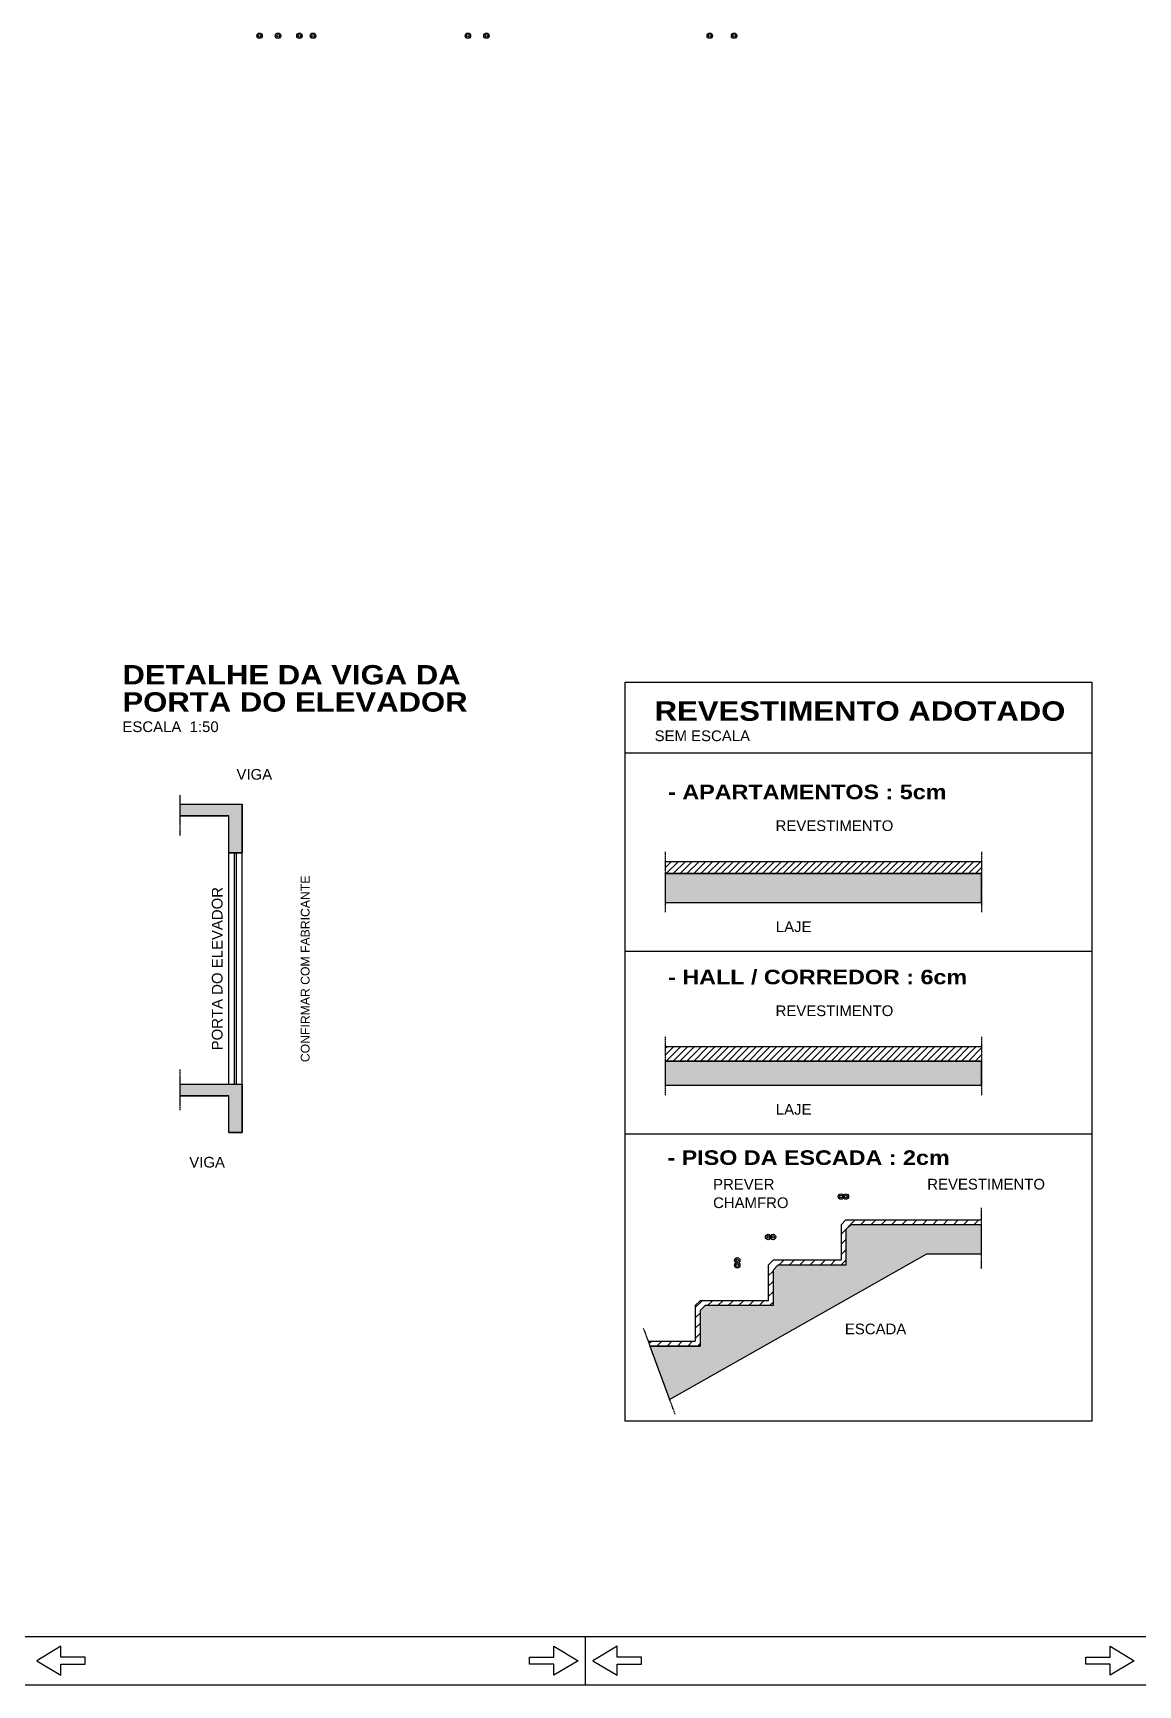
# Model space of a CAD drawing. Extents: x -15895 to 12929, y -2522 to 15173.
# Drawn here: x -14791 to -13653, y 10673 to 12374 of the extents above; entities that cross this region are included whole.
import ezdxf

# ---------------------------------------------------------------- set-up
doc = ezdxf.new("R2010")
doc.units = 0
doc.linetypes.add('ESTILO_TQS_0007', pattern=[2.1, 1.5, -0.2, 0.2, -0.2])
for name, color, linetype in [('MTH-179', 1, 'Continuous'), ('MTH-18', 1, 'Continuous'), ('MTH-230', 1, 'Continuous'), ('MTH-EIXO-215', 1, 'Continuous'), ('MTH-EIXO-217', 8, 'Continuous'), ('MTH-LINHA-CORTE', 5, 'Continuous'), ('MTH-MARGEM', 5, 'Continuous'), ('MTH-SIMB_COTA', 3, 'Continuous'), ('MTH-SOMBRA21', 150, 'Continuous'), ('MTH-TXT', 4, 'Continuous'), ('MTH-TXT-NEGRITO', 5, 'Continuous'), ('MTH-TXT-NOTAS', 3, 'Continuous'), ('MTH-TXT2', 5, 'Continuous')]:
    doc.layers.add(name, color=color, linetype=linetype)
doc.styles.add('TQS_ARIAL', font='arial.ttf')
doc.styles.add('TQS_ARIAL_BLACK', font='ariblk.ttf')

msp = doc.modelspace()

# ---------------------------------------------------------------- linework, layer by layer
at = {"layer": 'MTH-179', "linetype": 'Continuous'}
for p, q in [((-14222.14, 10672.93), (-14222.14, 10722.93)), ((-15894.64, 10672.93), (-8099.64, 10672.93))]:
    msp.add_line(p, q, dxfattribs=at)
for points in [[(-14787.14, 10697.93), (-14762.14, 10682.93), (-14762.14, 10694.18), (-14737.14, 10694.18), (-14737.14, 10701.68), (-14762.14, 10701.68), (-14762.14, 10712.93), (-14787.14, 10697.93)], [(-14229.64, 10697.93), (-14254.64, 10682.93), (-14254.64, 10694.18), (-14279.64, 10694.18), (-14279.64, 10701.68), (-14254.64, 10701.68), (-14254.64, 10712.93), (-14229.64, 10697.93)], [(-14214.64, 10697.93), (-14189.64, 10682.93), (-14189.64, 10694.18), (-14164.64, 10694.18), (-14164.64, 10701.68), (-14189.64, 10701.68), (-14189.64, 10712.93), (-14214.64, 10697.93)], [(-13657.14, 10697.93), (-13682.14, 10682.93), (-13682.14, 10694.18), (-13707.14, 10694.18), (-13707.14, 10701.68), (-13682.14, 10701.68), (-13682.14, 10712.93), (-13657.14, 10697.93)]]:
    msp.add_lwpolyline(points, dxfattribs=at)
at = {"layer": 'MTH-18', "linetype": 'Continuous'}
for p, q in [((-14589.46, 11291.64), (-14589.46, 11529.64)), ((-14583.46, 11291.64), (-14583.46, 11529.64)), ((-14581.46, 11291.64), (-14581.46, 11529.64)), ((-14575.46, 11291.64), (-14575.46, 11529.64)), ((-14139.97, 11514.37), (-14133.49, 11520.86)), ((-14138.92, 11508.36), (-14126.42, 11520.86)), ((-14131.84, 11508.36), (-14119.34, 11520.86)), ((-14124.77, 11508.36), (-14112.27, 11520.86)), ((-14117.7, 11508.36), (-14105.2, 11520.86)), ((-14110.63, 11508.36), (-14098.13, 11520.86)), ((-14103.56, 11508.36), (-14091.06, 11520.86)), ((-14096.49, 11508.36), (-14083.99, 11520.86)), ((-14089.42, 11508.36), (-14076.92, 11520.86)), ((-14082.35, 11508.36), (-14069.85, 11520.86)), ((-14075.28, 11508.36), (-14062.78, 11520.86)), ((-14068.2, 11508.36), (-14055.7, 11520.86)), ((-14061.13, 11508.36), (-14048.63, 11520.86)), ((-14054.06, 11508.36), (-14041.56, 11520.86)), ((-14046.99, 11508.36), (-14034.49, 11520.86)), ((-14039.92, 11508.36), (-14027.42, 11520.86)), ((-14032.85, 11508.36), (-14020.35, 11520.86)), ((-14025.78, 11508.36), (-14013.28, 11520.86)), ((-14018.71, 11508.36), (-14006.21, 11520.86)), ((-14011.64, 11508.36), (-13999.14, 11520.86)), ((-14004.57, 11508.36), (-13992.07, 11520.86)), ((-13997.49, 11508.36), (-13984.99, 11520.86)), ((-13990.42, 11508.36), (-13977.92, 11520.86)), ((-13983.35, 11508.36), (-13970.85, 11520.86)), ((-13976.28, 11508.36), (-13963.78, 11520.86)), ((-13969.21, 11508.36), (-13956.71, 11520.86)), ((-13962.14, 11508.36), (-13949.64, 11520.86)), ((-13955.07, 11508.36), (-13942.57, 11520.86)), ((-13948, 11508.36), (-13935.5, 11520.86)), ((-13940.93, 11508.36), (-13928.43, 11520.86)), ((-13933.85, 11508.36), (-13921.35, 11520.86)), ((-13926.78, 11508.36), (-13914.28, 11520.86)), ((-13919.71, 11508.36), (-13907.21, 11520.86)), ((-13912.64, 11508.36), (-13900.14, 11520.86)), ((-13905.57, 11508.36), (-13893.07, 11520.86)), ((-13898.5, 11508.36), (-13886, 11520.86)), ((-13891.43, 11508.36), (-13878.93, 11520.86)), ((-13884.36, 11508.36), (-13871.86, 11520.86)), ((-13877.29, 11508.36), (-13864.79, 11520.86)), ((-13870.21, 11508.36), (-13857.71, 11520.86)), ((-13863.14, 11508.36), (-13850.64, 11520.86)), ((-13856.07, 11508.36), (-13843.57, 11520.86)), ((-13849, 11508.36), (-13836.5, 11520.86)), ((-13841.93, 11508.36), (-13829.43, 11520.86)), ((-13834.86, 11508.36), (-13822.36, 11520.86)), ((-13827.79, 11508.36), (-13815.29, 11520.86)), ((-13820.72, 11508.36), (-13814.36, 11514.72)), ((-14181.47, 11428.37), (-13700.96, 11428.37)), ((-14139.97, 11321.43), (-14131.08, 11330.32)), ((-14139.97, 11328.5), (-14138.15, 11330.32)), ((-14139, 11315.32), (-14124, 11330.32)), ((-14131.93, 11315.32), (-14116.93, 11330.32)), ((-14124.86, 11315.32), (-14109.86, 11330.32)), ((-14117.79, 11315.32), (-14102.79, 11330.32)), ((-14110.72, 11315.32), (-14095.72, 11330.32)), ((-14103.65, 11315.32), (-14088.65, 11330.32)), ((-14096.58, 11315.32), (-14081.58, 11330.32)), ((-14089.51, 11315.32), (-14074.51, 11330.32)), ((-14082.44, 11315.32), (-14067.44, 11330.32)), ((-14075.36, 11315.32), (-14060.36, 11330.32)), ((-14068.29, 11315.32), (-14053.29, 11330.32)), ((-14061.22, 11315.32), (-14046.22, 11330.32)), ((-14054.15, 11315.32), (-14039.15, 11330.32)), ((-14047.08, 11315.32), (-14032.08, 11330.32)), ((-14040.01, 11315.32), (-14025.01, 11330.32)), ((-14032.94, 11315.32), (-14017.94, 11330.32)), ((-14025.87, 11315.32), (-14010.87, 11330.32)), ((-14018.8, 11315.32), (-14003.8, 11330.32)), ((-14011.73, 11315.32), (-13996.73, 11330.32)), ((-14004.65, 11315.32), (-13989.65, 11330.32)), ((-13997.58, 11315.32), (-13982.58, 11330.32)), ((-13990.51, 11315.32), (-13975.51, 11330.32)), ((-13983.44, 11315.32), (-13968.44, 11330.32)), ((-13976.37, 11315.32), (-13961.37, 11330.32)), ((-13969.3, 11315.32), (-13954.3, 11330.32)), ((-13962.23, 11315.32), (-13947.23, 11330.32)), ((-13955.16, 11315.32), (-13940.16, 11330.32)), ((-13948.09, 11315.32), (-13933.09, 11330.32)), ((-13941.01, 11315.32), (-13926.01, 11330.32)), ((-13933.94, 11315.32), (-13918.94, 11330.32)), ((-13926.87, 11315.32), (-13911.87, 11330.32)), ((-13919.8, 11315.32), (-13904.8, 11330.32)), ((-13912.73, 11315.32), (-13897.73, 11330.32)), ((-13905.66, 11315.32), (-13890.66, 11330.32)), ((-13898.59, 11315.32), (-13883.59, 11330.32)), ((-13891.52, 11315.32), (-13876.52, 11330.32)), ((-13884.45, 11315.32), (-13869.45, 11330.32)), ((-13877.37, 11315.32), (-13862.37, 11330.32)), ((-13870.3, 11315.32), (-13855.3, 11330.32)), ((-13863.23, 11315.32), (-13848.23, 11330.32)), ((-13856.16, 11315.32), (-13841.16, 11330.32)), ((-13849.09, 11315.32), (-13834.09, 11330.32)), ((-13842.02, 11315.32), (-13827.02, 11330.32)), ((-13834.95, 11315.32), (-13819.95, 11330.32)), ((-13827.88, 11315.32), (-13814.36, 11328.84)), ((-13820.81, 11315.32), (-13814.36, 11321.77)), ((-14181.47, 11240.33), (-13700.96, 11240.33)), ((-13959.08, 11137.2), (-13944.51, 11151.77)), ((-13938.9, 11146.77), (-13933.9, 11151.77)), ((-13928.3, 11146.77), (-13923.3, 11151.77)), ((-13917.69, 11146.77), (-13912.69, 11151.77)), ((-13907.08, 11146.77), (-13902.08, 11151.77)), ((-13896.48, 11146.77), (-13891.48, 11151.77)), ((-13885.87, 11146.77), (-13880.87, 11151.77)), ((-13875.26, 11146.77), (-13870.26, 11151.77)), ((-13864.66, 11146.77), (-13859.66, 11151.77)), ((-13854.05, 11146.77), (-13849.05, 11151.77)), ((-13843.44, 11146.77), (-13838.44, 11151.77)), ((-13832.84, 11146.77), (-13827.84, 11151.77)), ((-13822.23, 11146.77), (-13817.23, 11151.77)), ((-13959.08, 11126.59), (-13954.08, 11131.59)), ((-14022.98, 11105.12), (-14017.98, 11110.12)), ((-14012.37, 11105.12), (-14007.37, 11110.12)), ((-14001.77, 11105.12), (-13996.77, 11110.12)), ((-13991.16, 11105.12), (-13986.16, 11110.12)), ((-13980.55, 11105.12), (-13975.55, 11110.12)), ((-13969.95, 11105.12), (-13964.95, 11110.12)), ((-13959.34, 11105.12), (-13954.08, 11110.38)), ((-13959.08, 11115.98), (-13954.08, 11120.98)), ((-14034.08, 11094.02), (-14029.08, 11099.02)), ((-14034.08, 11083.41), (-14029.08, 11088.41)), ((-14034.08, 11072.8), (-14029.08, 11077.8)), ((-14109.08, 11061.44), (-14102.05, 11068.47)), ((-14109.08, 11050.84), (-14104.08, 11055.84)), ((-14096.45, 11063.47), (-14091.45, 11068.47)), ((-14085.84, 11063.47), (-14080.84, 11068.47)), ((-14075.24, 11063.47), (-14070.24, 11068.47)), ((-14064.63, 11063.47), (-14059.63, 11068.47)), ((-14054.02, 11063.47), (-14049.02, 11068.47)), ((-14043.42, 11063.47), (-14038.42, 11068.47)), ((-14032.81, 11063.47), (-14029.08, 11067.2)), ((-14109.08, 11040.23), (-14104.08, 11045.23)), ((-14156.78, 11024.35), (-14154.31, 11026.82)), ((-14148.7, 11021.82), (-14143.7, 11026.82)), ((-14138.1, 11021.82), (-14133.1, 11026.82)), ((-14127.49, 11021.82), (-14122.49, 11026.82)), ((-14116.89, 11021.82), (-14111.89, 11026.82)), ((-14109.08, 11029.62), (-14104.08, 11034.62)), ((-14106.28, 11021.82), (-14104.08, 11024.02))]:
    msp.add_line(p, q, dxfattribs=at)
at = {"layer": 'MTH-230', "linetype": 'Continuous'}
for p, q in [((-13959.08, 11146.77), (-13954.08, 11151.77)), ((-14109.08, 11063.47), (-14104.08, 11068.47))]:
    msp.add_line(p, q, dxfattribs=at)
at = {"layer": 'MTH-EIXO-215', "linetype": 'Continuous'}
for p, q in [((-14139.97, 11520.86), (-13814.36, 11520.86)), ((-14139.97, 11330.32), (-13814.36, 11330.32)), ((-13959.08, 11146.77), (-13959.08, 11110.12)), ((-13954.08, 11151.77), (-13814.36, 11151.77)), ((-14034.08, 11105.12), (-14029.08, 11110.12)), ((-13959.08, 11110.12), (-14029.08, 11110.12)), ((-14034.08, 11105.12), (-14034.08, 11068.47)), ((-14109.08, 11063.47), (-14109.08, 11026.82)), ((-14034.08, 11068.47), (-14104.08, 11068.47)), ((-14157.68, 11026.82), (-14109.08, 11026.82))]:
    msp.add_line(p, q, dxfattribs=at)
at = {"layer": 'MTH-EIXO-217', "linetype": 'ESTILO_TQS_0007'}
for p, q in [((-14639.46, 11547.64), (-14639.46, 11589.64)), ((-14139.97, 11530.86), (-14139.97, 11468.36)), ((-13814.36, 11530.86), (-13814.36, 11468.36)), ((-14139.97, 11340.32), (-14139.97, 11280.32)), ((-13814.36, 11340.32), (-13814.36, 11280.32)), ((-14639.46, 11264.64), (-14639.46, 11306.64)), ((-13814.36, 11101.81), (-13814.36, 11164.31)), ((-14162.63, 11040.32), (-14130.13, 10951.7))]:
    msp.add_line(p, q, dxfattribs=at)
at = {"layer": 'MTH-LINHA-CORTE', "linetype": 'Continuous'}
for p, q in [((-14181.47, 11632.65), (-13700.96, 11632.65)), ((-14639.46, 11579.64), (-14575.46, 11579.64)), ((-14639.46, 11567.64), (-14589.46, 11567.64)), ((-14589.46, 11529.64), (-14589.46, 11567.64)), ((-14575.46, 11529.64), (-14575.46, 11579.64)), ((-14589.46, 11529.64), (-14575.46, 11529.64)), ((-14139.97, 11508.36), (-13814.36, 11508.36)), ((-14139.97, 11478.36), (-13814.36, 11478.36)), ((-14139.97, 11315.32), (-13814.36, 11315.32)), ((-14639.46, 11291.64), (-14575.46, 11291.64)), ((-14639.46, 11279.64), (-14589.46, 11279.64)), ((-14589.46, 11241.64), (-14589.46, 11279.64)), ((-14575.46, 11241.64), (-14575.46, 11291.64)), ((-14139.97, 11290.32), (-13814.36, 11290.32)), ((-14589.46, 11241.64), (-14575.46, 11241.64)), ((-13954.08, 11141.77), (-13949.08, 11146.77)), ((-13954.08, 11141.77), (-13954.08, 11105.12)), ((-13814.36, 11146.77), (-13949.08, 11146.77)), ((-14135.7, 10966.88), (-13870.66, 11116.77)), ((-13870.66, 11116.77), (-13814.36, 11116.77)), ((-14029.08, 11100.12), (-14024.08, 11105.12)), ((-14029.08, 11100.12), (-14029.08, 11063.47)), ((-13954.08, 11105.12), (-14024.08, 11105.12)), ((-14104.08, 11058.47), (-14099.08, 11063.47)), ((-14104.08, 11058.47), (-14104.08, 11021.82)), ((-14029.08, 11063.47), (-14099.08, 11063.47)), ((-14155.85, 11021.82), (-14104.08, 11021.82))]:
    msp.add_line(p, q, dxfattribs=at)
at = {"layer": 'MTH-MARGEM', "linetype": 'Continuous'}
msp.add_line((-15719.64, 10722.93), (-8149.64, 10722.93), dxfattribs=at)
at = {"layer": 'MTH-SIMB_COTA', "linetype": 'Continuous'}
for centre, radius in [((-14557.66, 12370.91), 2.8), ((-14557.66, 12370.91), 2.8), ((-14557.66, 12370.91), 1.4), ((-14557.66, 12370.91), 1.4), ((-14538.66, 12370.91), 2.8), ((-14538.66, 12370.91), 2.8), ((-14538.66, 12370.91), 1.4), ((-14538.66, 12370.91), 1.4), ((-14516.66, 12370.91), 2.8), ((-14516.66, 12370.91), 2.8), ((-14516.66, 12370.91), 1.4), ((-14516.66, 12370.91), 1.4), ((-14502.66, 12370.91), 2.8), ((-14502.66, 12370.91), 2.8), ((-14502.66, 12370.91), 1.4), ((-14502.66, 12370.91), 1.4), ((-14343.16, 12370.91), 2.8), ((-14343.16, 12370.91), 2.8), ((-14343.16, 12370.91), 1.4), ((-14343.16, 12370.91), 1.4), ((-14324.16, 12370.91), 2.8), ((-14324.16, 12370.91), 2.8), ((-14324.16, 12370.91), 1.4), ((-14324.16, 12370.91), 1.4), ((-14094.16, 12370.91), 2.8), ((-14094.16, 12370.91), 2.8), ((-14094.16, 12370.91), 1.4), ((-14094.16, 12370.91), 1.4), ((-14069.16, 12370.91), 2.8), ((-14069.16, 12370.91), 2.8), ((-14069.16, 12370.91), 1.4), ((-14069.16, 12370.91), 1.4), ((-13959.08, 11175.82), 2.8), ((-13959.08, 11175.82), 1.4), ((-13954.08, 11175.82), 2.8), ((-13954.08, 11175.82), 1.4), ((-14034.08, 11134.17), 2.8), ((-14034.08, 11134.17), 1.4), ((-14029.08, 11134.17), 2.8), ((-14029.08, 11134.17), 1.4), ((-14065.88, 11110.12), 2.8), ((-14065.88, 11105.12), 2.8), ((-14065.88, 11110.12), 1.4), ((-14065.88, 11105.12), 1.4)]:
    msp.add_circle(centre, radius, dxfattribs=at)
at = {"layer": 'MTH-SOMBRA21', "linetype": 'Continuous'}
for points in [[(-14639.46, 11579.64), (-14575.46, 11579.64), (-14575.46, 11529.64), (-14589.46, 11529.64), (-14589.46, 11567.64), (-14639.46, 11567.64), (-14639.46, 11579.64)], [(-13814.36, 11508.36), (-14139.97, 11508.36), (-14139.97, 11478.36), (-13814.36, 11478.36), (-13814.36, 11508.36)], [(-13814.36, 11315.32), (-14139.97, 11315.32), (-14139.97, 11290.32), (-13814.36, 11290.32), (-13814.36, 11315.32)], [(-14639.46, 11291.64), (-14575.46, 11291.64), (-14575.46, 11241.64), (-14589.46, 11241.64), (-14589.46, 11279.64), (-14639.46, 11279.64), (-14639.46, 11291.64)], [(-13814.36, 11146.77), (-13949.08, 11146.77), (-13954.08, 11141.77), (-13954.08, 11105.12), (-14024.08, 11105.12), (-14029.08, 11100.12), (-14029.08, 11063.47), (-14099.08, 11063.47), (-14104.08, 11058.47), (-14104.08, 11021.82), (-14155.85, 11021.82), (-14135.7, 10966.88), (-13870.66, 11116.77), (-13814.36, 11116.77), (-13814.36, 11146.77)]]:
    msp.add_lwpolyline(points, dxfattribs=at)
for points in [[(-14575.46, 11579.64), (-14589.46, 11567.64), (-14639.46, 11567.64)], [(-14575.46, 11579.64), (-14639.46, 11567.64), (-14639.46, 11579.64)], [(-14575.46, 11579.64), (-14575.46, 11529.64), (-14589.46, 11529.64)], [(-14575.46, 11579.64), (-14589.46, 11529.64), (-14589.46, 11567.64)], [(-13814.36, 11508.36), (-14139.97, 11508.36), (-14139.97, 11478.36)], [(-13814.36, 11508.36), (-14139.97, 11478.36), (-13814.36, 11478.36)], [(-13814.36, 11508.36), (-13814.36, 11478.36), (-13814.36, 11508.36)], [(-13814.36, 11315.32), (-14139.97, 11315.32), (-14139.97, 11290.32)], [(-13814.36, 11315.32), (-14139.97, 11290.32), (-13814.36, 11290.32)], [(-13814.36, 11315.32), (-13814.36, 11290.32), (-13814.36, 11315.32)], [(-14575.46, 11291.64), (-14589.46, 11279.64), (-14639.46, 11279.64)], [(-14575.46, 11291.64), (-14639.46, 11279.64), (-14639.46, 11291.64)], [(-14575.46, 11291.64), (-14575.46, 11241.64), (-14589.46, 11241.64)], [(-14575.46, 11291.64), (-14589.46, 11241.64), (-14589.46, 11279.64)], [(-13870.66, 11116.77), (-13949.08, 11146.77), (-13954.08, 11141.77)], [(-13870.66, 11116.77), (-13954.08, 11141.77), (-13954.08, 11105.12)], [(-13870.66, 11116.77), (-13814.36, 11146.77), (-13949.08, 11146.77)], [(-13870.66, 11116.77), (-13814.36, 11116.77), (-13814.36, 11146.77)], [(-14104.08, 11021.82), (-14135.7, 10966.88), (-13870.66, 11116.77)], [(-14104.08, 11021.82), (-13870.66, 11116.77), (-14029.08, 11063.47)], [(-13870.66, 11116.77), (-13954.08, 11105.12), (-14029.08, 11063.47)], [(-14029.08, 11100.12), (-14029.08, 11063.47), (-13954.08, 11105.12)], [(-14029.08, 11100.12), (-13954.08, 11105.12), (-14024.08, 11105.12)], [(-14104.08, 11021.82), (-14029.08, 11063.47), (-14099.08, 11063.47)], [(-14104.08, 11021.82), (-14099.08, 11063.47), (-14104.08, 11058.47)], [(-14104.08, 11021.82), (-14155.85, 11021.82), (-14135.7, 10966.88)]]:
    msp.add_solid(points, dxfattribs=at)
at = {"layer": 'MTH-TXT2', "linetype": 'Continuous'}
msp.add_lwpolyline([(-14181.47, 11705.48), (-13700.96, 11705.48), (-13700.96, 10944.54), (-14181.47, 10944.54), (-14181.47, 11705.48)], dxfattribs=at)

# ---------------------------------------------------------------- texts
at = {"layer": 'MTH-TXT', "linetype": 'Continuous', "style": 'TQS_ARIAL'}
for p in [(-14581.42, 11604.99), (-14630.06, 11205.64)]:
    msp.add_text('VIGA', height=11, dxfattribs=at).set_placement(p)
at = {"layer": 'MTH-TXT-NEGRITO', "linetype": 'Continuous', "style": 'TQS_ARIAL_BLACK'}
for s, height, p in [('DETALHE DA VIGA DA', 20, (-14698.86, 11703.01)), ('PORTA DO ELEVADOR', 20, (-14698.86, 11675.01)), ('REVESTIMENTO ADOTADO', 20, (-14150.96, 11665.65)), ('- APARTAMENTOS : 5cm', 15, (-14137.05, 11584.86)), ('- HALL / CORREDOR : 6cm', 15, (-14137.05, 11394.33)), ('- PISO DA ESCADA : 2cm', 15, (-14137.76, 11208.37))]:
    msp.add_text(s, height=height, dxfattribs=at).set_placement(p)
at = {"layer": 'MTH-TXT-NOTAS', "linetype": 'Continuous', "style": 'TQS_ARIAL'}
for s, p in [('ESCALA  1:50', (-14698.86, 11654.01)), ('SEM ESCALA', (-14150.96, 11644.65)), ('REVESTIMENTO', (-14026.44, 11552.13)), ('LAJE', (-14026.18, 11448.11)), ('REVESTIMENTO', (-14026.44, 11361.6)), ('LAJE', (-14026.18, 11260.08)), ('PREVER', (-14090.79, 11182.92)), ('REVESTIMENTO', (-13870.32, 11183.04)), ('CHAMFRO', (-14090.79, 11163.92)), ('ESCADA', (-13955.08, 11033.98))]:
    msp.add_text(s, height=11, dxfattribs=at).set_placement(p)
for s, height, p in [('CONFIRMAR COM FABRICANTE', 9, (-14506.24, 11314.16)), ('PORTA DO ELEVADOR', 11, (-14595.82, 11326.3))]:
    msp.add_text(s, height=height, rotation=90, dxfattribs=at).set_placement(p)

doc.saveas('drawing.dxf')
